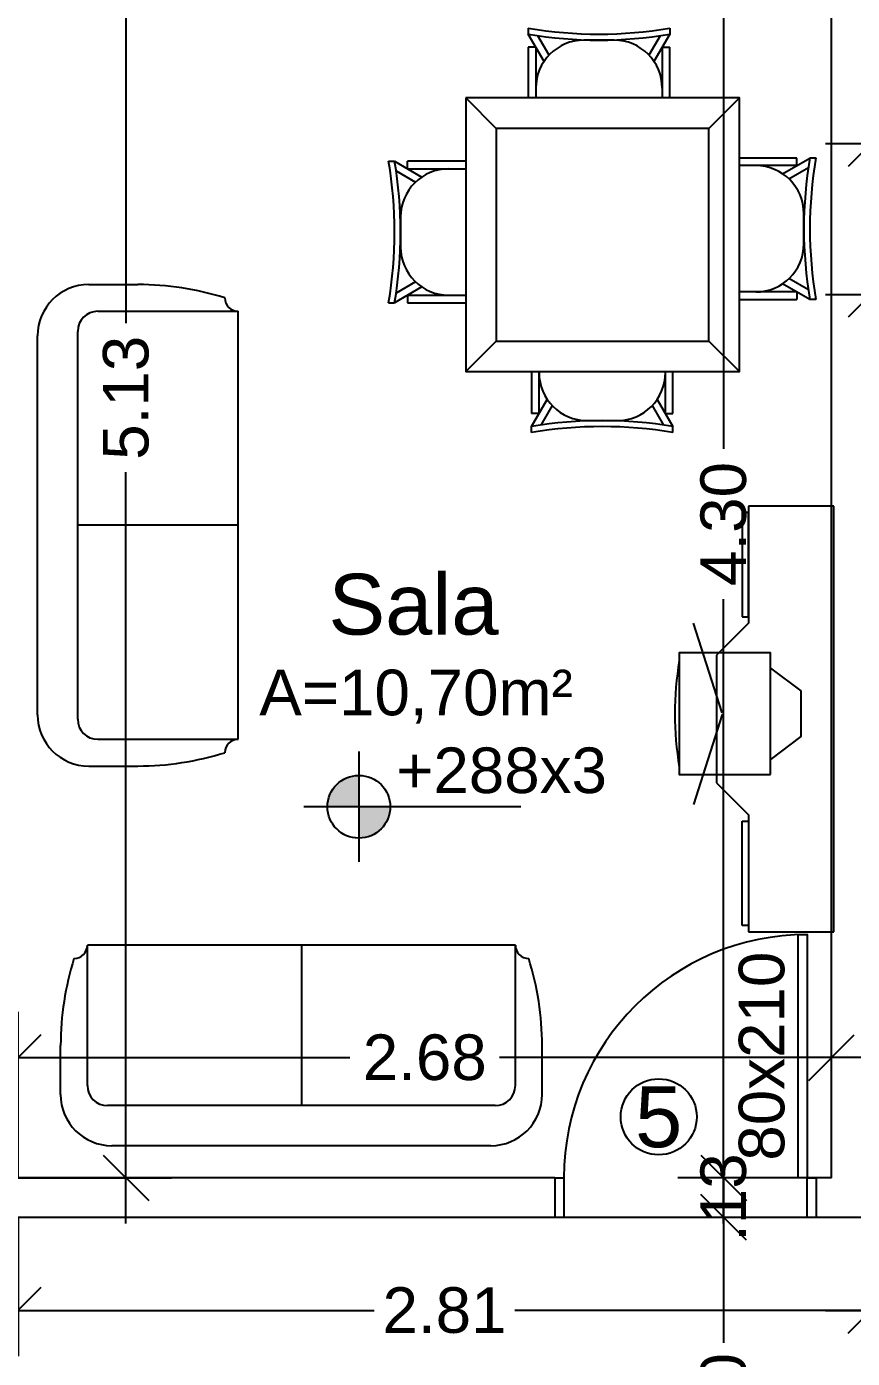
# Model space of a CAD drawing. Extents: x -120 to 1117, y 5 to 675.
# Drawn here: x 44.887 to 47.603, y 78.815 to 83.194 of the extents above; entities that cross this region are included whole.
import ezdxf
from ezdxf.enums import TextEntityAlignment as Align

# ---------------------------------------------------------------- set-up
doc = ezdxf.new("R2010")
doc.units = 0
doc.header["$MEASUREMENT"] = 0
doc.layers.get('0').update_dxf_attribs({"linetype": 'CONTINUOUS'})
doc.layers.get('DEFPOINTS').update_dxf_attribs({"linetype": 'CONTINUOUS'})
for name, color, linetype in [('cota', 1, 'CONTINUOUS'), ('janela-porta', 6, 'CONTINUOUS'), ('moveis', 253, 'CONTINUOUS'), ('nivel', 4, 'CONTINUOUS'), ('parede', 2, 'CONTINUOUS'), ('piso', 4, 'CONTINUOUS'), ('texto', 7, 'CONTINUOUS')]:
    doc.layers.add(name, color=color, linetype=linetype)
doc.styles.add('ROMANS', font='arial.ttf', dxfattribs={"height": 1.5})
doc.styles.get("Standard").update_dxf_attribs({"font": 'arial.ttf'})
doc.dimstyles.new('cotass', dxfattribs={"dimtxt": 0.15, "dimasz": 0.15, "dimexe": 0.15, "dimexo": 0, "dimgap": 0.05, "dimtad": 0, "dimzin": 4, "dimdsep": 46, "dimtxsty": 'Standard', "dimblk": 'OBLIQUE', "dimcen": 0, "dimdle": 0.15, "dimclrd": 256, "dimclrt": 4, "dimadec": 0, "dimazin": 1, "dimtfac": 1, "dimtix": 1, "dimtofl": 0, "dimtmove": 0, "dimatfit": 3, "dimldrblk": 'OPEN30', "dimfxl": 0, "dimtolj": 1, "dimtzin": 0, "dimlwd": -1, "dimarcsym": 0})

# ---------------------------------------------------------------- blocks, each defined once
blk = doc.blocks.new('_Oblique')
at = {"color": 0, "linetype": 'ByBlock', "lineweight": -2}
blk.add_line((-0.5, -0.5), (0.5, 0.5), dxfattribs=at)
blk = doc.blocks.new('*D296')
at = {"layer": 'cota', "transparency": 16777216}
for p, q in [((47.1792, 83.8585), (47.1792, 81.8061)), ((47.1792, 79.2585), (47.1792, 81.311))]:
    blk.add_line(p, q, dxfattribs=at)
at = {"layer": 'cota', "color": 0, "lineweight": -2, "transparency": 16777216}
for p, q in [((47.5342, 83.7085), (47.0292, 83.7085)), ((47.5342, 79.4085), (47.0292, 79.4085))]:
    blk.add_line(p, q, dxfattribs=at)
at = {"layer": 'DEFPOINTS', "color": 0, "transparency": 16777216}
for p in [(47.5342, 83.7085), (47.1792, 79.4085), (47.5342, 79.4085)]:
    blk.add_point(p, dxfattribs=at)
at = {"layer": 'cota', "transparency": 16777216, "xscale": 0.15, "yscale": 0.15, "zscale": 0.15}
for p, rotation in [((47.1792, 83.7085), 90), ((47.1792, 79.4085), 270)]:
    blk.add_blockref('_Oblique', p, dxfattribs=dict(at, rotation=rotation))
at = {"layer": 'cota', "color": 4, "transparency": 16777216, "insert": (47.1792, 81.5585), "char_height": 0.15, "attachment_point": 5, "rotation": 90}
blk.add_mtext('\\A1;4.30', dxfattribs=at)
blk = doc.blocks.new('_Open30')
at = {"color": 0, "linetype": 'ByBlock', "lineweight": -2}
for p, q in [((-1, 0.268), (0, 0)), ((0, 0), (-1, -0.268)), ((0, 0), (-1, 0))]:
    blk.add_line(p, q, dxfattribs=at)
blk = doc.blocks.new('*D297')
at = {"layer": 'cota', "transparency": 16777216}
for p, q in [((47.1792, 79.4085), (47.1792, 79.5585)), ((47.1792, 79.2785), (47.1792, 79.1285))]:
    blk.add_line(p, q, dxfattribs=at)
at = {"layer": 'cota', "color": 0, "lineweight": -2, "transparency": 16777216}
for p, q in [((47.5342, 79.4085), (47.0292, 79.4085)), ((47.5342, 79.2785), (47.0292, 79.2785))]:
    blk.add_line(p, q, dxfattribs=at)
at = {"layer": 'DEFPOINTS', "color": 0, "transparency": 16777216}
for p in [(47.5342, 79.4085), (47.1792, 79.2785), (47.5342, 79.2785)]:
    blk.add_point(p, dxfattribs=at)
at = {"layer": 'cota', "transparency": 16777216, "xscale": 0.15, "yscale": 0.15, "zscale": 0.15}
for p, rotation in [((47.1792, 79.4085), 270), ((47.1792, 79.2785), 90)]:
    blk.add_blockref('_Oblique', p, dxfattribs=dict(at, rotation=rotation))
at = {"layer": 'cota', "color": 4, "transparency": 16777216, "insert": (47.1792, 79.3435), "char_height": 0.15, "attachment_point": 5, "rotation": 90}
blk.add_mtext('\\A1;.13', dxfattribs=at)
blk = doc.blocks.new('*D298')
at = {"layer": 'cota', "transparency": 16777216}
for p, q in [((47.1792, 79.4285), (47.1792, 78.866)), ((47.1792, 77.8285), (47.1792, 78.391))]:
    blk.add_line(p, q, dxfattribs=at)
at = {"layer": 'cota', "color": 0, "lineweight": -2, "transparency": 16777216}
for p, q in [((47.5342, 79.2785), (47.0292, 79.2785)), ((48.0492, 77.9785), (47.0292, 77.9785))]:
    blk.add_line(p, q, dxfattribs=at)
at = {"layer": 'DEFPOINTS', "color": 0, "transparency": 16777216}
for p in [(47.5342, 79.2785), (47.1792, 77.9785), (48.0492, 77.9785)]:
    blk.add_point(p, dxfattribs=at)
at = {"layer": 'cota', "transparency": 16777216, "xscale": 0.15, "yscale": 0.15, "zscale": 0.15}
for p, rotation in [((47.1792, 79.2785), 90), ((47.1792, 77.9785), 270)]:
    blk.add_blockref('_Oblique', p, dxfattribs=dict(at, rotation=rotation))
at = {"layer": 'cota', "color": 4, "transparency": 16777216, "insert": (47.1792, 78.6285), "char_height": 0.15, "attachment_point": 5, "rotation": 90}
blk.add_mtext('\\A1;1.30', dxfattribs=at)
blk = doc.blocks.new('*D465')
at = {"layer": 'cota', "color": 0, "lineweight": -2, "transparency": 16777216}
for p, q in [((47.6642, 82.0585), (47.6642, 82.4635)), ((49.1642, 82.0585), (49.1642, 82.4635))]:
    blk.add_line(p, q, dxfattribs=at)
at = {"layer": 'cota', "transparency": 16777216}
for p, q in [((47.5142, 82.3135), (48.1767, 82.3135)), ((49.3142, 82.3135), (48.6517, 82.3135))]:
    blk.add_line(p, q, dxfattribs=at)
at = {"layer": 'DEFPOINTS', "color": 0, "transparency": 16777216}
for p in [(47.6642, 82.3135), (47.6642, 82.0585), (49.1642, 82.0585)]:
    blk.add_point(p, dxfattribs=at)
at = {"layer": 'cota', "transparency": 16777216, "xscale": 0.15, "yscale": 0.15, "zscale": 0.15, "rotation": 180}
blk.add_blockref('_Oblique', (47.6642, 82.3135), dxfattribs=at)
at = {"layer": 'cota', "transparency": 16777216, "xscale": 0.15, "yscale": 0.15, "zscale": 0.15}
blk.add_blockref('_Oblique', (49.1642, 82.3135), dxfattribs=at)
at = {"layer": 'cota', "color": 4, "transparency": 16777216, "insert": (48.4142, 82.3135), "char_height": 0.15, "attachment_point": 5}
blk.add_mtext('\\A1;1.50', dxfattribs=at)
blk = doc.blocks.new('*D429')
at = {"layer": 'cota', "color": 0, "lineweight": -2, "transparency": 16777216}
for p, q in [((47.6642, 82.0585), (47.6642, 82.9594)), ((50.7942, 82.0585), (50.7942, 82.9594))]:
    blk.add_line(p, q, dxfattribs=at)
at = {"layer": 'cota', "transparency": 16777216}
for p, q in [((47.5142, 82.8094), (48.9844, 82.8094)), ((50.9442, 82.8094), (49.474, 82.8094))]:
    blk.add_line(p, q, dxfattribs=at)
at = {"layer": 'DEFPOINTS', "color": 0, "transparency": 16777216}
for p in [(47.6642, 82.8094), (47.6642, 82.0585), (50.7942, 82.0585)]:
    blk.add_point(p, dxfattribs=at)
at = {"layer": 'cota', "transparency": 16777216, "xscale": 0.15, "yscale": 0.15, "zscale": 0.15, "rotation": 180}
blk.add_blockref('_Oblique', (47.6642, 82.8094), dxfattribs=at)
at = {"layer": 'cota', "transparency": 16777216, "xscale": 0.15, "yscale": 0.15, "zscale": 0.15}
blk.add_blockref('_Oblique', (50.7942, 82.8094), dxfattribs=at)
at = {"layer": 'cota', "color": 4, "transparency": 16777216, "insert": (49.2292, 82.8094), "char_height": 0.15, "attachment_point": 5}
blk.add_mtext('\\A1;3.13', dxfattribs=at)
blk = doc.blocks.new('*D433')
at = {"layer": 'cota', "color": 0, "lineweight": -2, "transparency": 16777216}
for p, q in [((44.8592, 79.2785), (44.8592, 78.8226)), ((47.6642, 79.2785), (47.6642, 78.8226))]:
    blk.add_line(p, q, dxfattribs=at)
at = {"layer": 'cota', "transparency": 16777216}
for p, q in [((44.7092, 78.9726), (46.0301, 78.9726)), ((47.8142, 78.9726), (46.4933, 78.9726))]:
    blk.add_line(p, q, dxfattribs=at)
at = {"layer": 'DEFPOINTS', "color": 0, "transparency": 16777216}
for p in [(44.8592, 79.2785), (47.6642, 79.2785), (47.6642, 78.9726)]:
    blk.add_point(p, dxfattribs=at)
at = {"layer": 'cota', "transparency": 16777216, "xscale": 0.15, "yscale": 0.15, "zscale": 0.15, "rotation": 180}
blk.add_blockref('_Oblique', (44.8592, 78.9726), dxfattribs=at)
at = {"layer": 'cota', "transparency": 16777216, "xscale": 0.15, "yscale": 0.15, "zscale": 0.15}
blk.add_blockref('_Oblique', (47.6642, 78.9726), dxfattribs=at)
at = {"layer": 'cota', "color": 4, "transparency": 16777216, "insert": (46.2617, 78.9726), "char_height": 0.15, "attachment_point": 5}
blk.add_mtext('\\A1;2.81', dxfattribs=at)
blk = doc.blocks.new('*D434')
at = {"layer": 'cota', "color": 0, "lineweight": -2, "transparency": 16777216}
for p, q in [((47.6642, 79.2785), (47.6642, 78.8226)), ((50.7942, 79.2785), (50.7942, 78.8226))]:
    blk.add_line(p, q, dxfattribs=at)
at = {"layer": 'cota', "transparency": 16777216}
for p, q in [((47.5142, 78.9726), (48.9844, 78.9726)), ((50.9442, 78.9726), (49.474, 78.9726))]:
    blk.add_line(p, q, dxfattribs=at)
at = {"layer": 'DEFPOINTS', "color": 0, "transparency": 16777216}
for p in [(47.6642, 79.2785), (50.7942, 79.2785), (50.7942, 78.9726)]:
    blk.add_point(p, dxfattribs=at)
at = {"layer": 'cota', "transparency": 16777216, "xscale": 0.15, "yscale": 0.15, "zscale": 0.15, "rotation": 180}
blk.add_blockref('_Oblique', (47.6642, 78.9726), dxfattribs=at)
at = {"layer": 'cota', "transparency": 16777216, "xscale": 0.15, "yscale": 0.15, "zscale": 0.15}
blk.add_blockref('_Oblique', (50.7942, 78.9726), dxfattribs=at)
at = {"layer": 'cota', "color": 4, "transparency": 16777216, "insert": (49.2292, 78.9726), "char_height": 0.15, "attachment_point": 5}
blk.add_mtext('\\A1;3.13', dxfattribs=at)
blk = doc.blocks.new('*D405')
at = {"layer": 'cota', "transparency": 16777216}
for p, q in [((45.2142, 84.6885), (45.2142, 82.2184)), ((45.2142, 79.2585), (45.2142, 81.7287))]:
    blk.add_line(p, q, dxfattribs=at)
at = {"layer": 'cota', "color": 0, "lineweight": -2, "transparency": 16777216}
for p, q in [((44.8592, 84.5385), (45.3642, 84.5385)), ((44.8592, 79.4085), (45.3642, 79.4085))]:
    blk.add_line(p, q, dxfattribs=at)
at = {"layer": 'DEFPOINTS', "color": 0, "transparency": 16777216}
for p in [(44.8592, 84.5385), (44.8592, 79.4085), (45.2142, 79.4085)]:
    blk.add_point(p, dxfattribs=at)
at = {"layer": 'cota', "transparency": 16777216, "xscale": 0.15, "yscale": 0.15, "zscale": 0.15}
for p, rotation in [((45.2142, 84.5385), 90), ((45.2142, 79.4085), 270)]:
    blk.add_blockref('_Oblique', p, dxfattribs=dict(at, rotation=rotation))
at = {"layer": 'cota', "color": 4, "transparency": 16777216, "insert": (45.2142, 81.9735), "char_height": 0.15, "attachment_point": 5, "rotation": 90}
blk.add_mtext('\\A1;5.13', dxfattribs=at)
blk = doc.blocks.new('*D372')
at = {"layer": 'cota', "color": 0, "lineweight": -2, "transparency": 16777216}
for p, q in [((44.8592, 79.4085), (44.8592, 79.954)), ((47.5342, 79.4085), (47.5342, 79.954))]:
    blk.add_line(p, q, dxfattribs=at)
at = {"layer": 'cota', "transparency": 16777216}
for p, q in [((44.7092, 79.804), (45.9504, 79.804)), ((47.6842, 79.804), (46.4429, 79.804))]:
    blk.add_line(p, q, dxfattribs=at)
at = {"layer": 'DEFPOINTS', "color": 0, "transparency": 16777216}
for p in [(47.5342, 79.804), (44.8592, 79.4085), (47.5342, 79.4085)]:
    blk.add_point(p, dxfattribs=at)
at = {"layer": 'cota', "transparency": 16777216, "xscale": 0.15, "yscale": 0.15, "zscale": 0.15, "rotation": 180}
blk.add_blockref('_Oblique', (44.8592, 79.804), dxfattribs=at)
at = {"layer": 'cota', "transparency": 16777216, "xscale": 0.15, "yscale": 0.15, "zscale": 0.15}
blk.add_blockref('_Oblique', (47.5342, 79.804), dxfattribs=at)
at = {"layer": 'cota', "color": 4, "transparency": 16777216, "insert": (46.1967, 79.804), "char_height": 0.15, "attachment_point": 5}
blk.add_mtext('\\A1;2.68', dxfattribs=at)
blk = doc.blocks.new('NIVEL')
at = {"layer": 'nivel'}
h = blk.add_hatch(color=256, dxfattribs=at)
h.paths.add_polyline_path([(0, 0.1375, 0.414214), (-0.1375, 0), (0, 0)])
h.paths.add_polyline_path([(0, 0), (0, -0.1375, 0.414214), (0.1375, 0)])
for p, q in [((0, 0.2417), (0, -0.2417)), ((0.7095, 0), (-0.2418, 0))]:
    blk.add_line(p, q, dxfattribs=at)
blk.add_circle((0, 0), 0.1375, dxfattribs=at)

msp = doc.modelspace()

# ---------------------------------------------------------------- linework, layer by layer
at = {"layer": 'cota', "color": 6}
msp.add_circle((46.966, 79.6091), 0.125, dxfattribs=at)
at = {"layer": 'janela-porta', "color": 6, "linetype": 'Continuous'}
msp.add_lwpolyline([(47.4542, 79.4085), (47.4242, 79.4085), (47.4242, 80.2085), (47.4542, 80.2085), (47.4542, 79.4085)], close=True, dxfattribs=at)
for points in [[(46.6242, 79.4085), (46.6542, 79.4085), (46.6542, 79.2785), (46.6242, 79.2785)], [(47.4842, 79.2785), (47.4542, 79.2785), (47.4542, 79.4085), (47.4842, 79.4085)]]:
    msp.add_lwpolyline(points, dxfattribs=at)
msp.add_arc((47.4542, 79.4085), 0.8, 90, 180, dxfattribs=at)
at = {"layer": 'moveis'}
for p, q in [((46.5371, 83.1891), (46.5371, 83.1693)), ((46.5889, 83.0796), (46.5371, 83.1693)), ((46.6055, 83.1003), (46.5686, 83.1642)), ((46.9707, 83.1642), (46.9338, 83.1003)), ((47.0022, 83.1693), (46.9505, 83.0796)), ((47.0022, 83.1891), (47.0022, 83.1693)), ((46.5371, 83.1264), (46.5371, 82.9594)), ((46.5619, 83.1264), (46.5371, 83.1264)), ((46.5619, 83.1264), (46.5619, 82.9594)), ((46.8192, 83.1496), (46.7202, 83.1496)), ((46.9775, 83.1264), (46.9775, 82.9594)), ((46.9775, 83.1264), (47.0022, 83.1264)), ((47.0022, 82.9594), (47.0022, 83.1264)), ((46.3314, 82.9594), (46.4314, 82.8594)), ((47.1314, 82.8594), (47.2314, 82.9594)), ((46.0777, 82.7512), (46.0976, 82.7512)), ((46.0976, 82.7512), (46.1872, 82.6994)), ((46.1026, 82.7197), (46.1665, 82.6828)), ((46.3314, 82.7512), (46.1404, 82.7512)), ((46.1404, 82.7264), (46.1404, 82.7512)), ((46.1404, 82.7264), (46.3314, 82.7264)), ((47.4204, 82.7619), (47.2314, 82.7619)), ((47.4204, 82.7372), (47.2314, 82.7372)), ((47.3736, 82.7102), (47.4632, 82.7619)), ((47.3943, 82.6935), (47.4582, 82.7304)), ((47.4204, 82.7372), (47.4204, 82.7619)), ((47.4831, 82.7619), (47.4632, 82.7619)), ((46.1173, 82.5681), (46.1173, 82.4691)), ((47.4435, 82.4798), (47.4435, 82.5788)), ((45.0922, 82.3459), (45.2534, 82.3459)), ((46.1872, 82.3378), (46.0976, 82.2861)), ((46.1665, 82.3545), (46.1026, 82.3176)), ((47.4632, 82.2968), (47.3736, 82.3485)), ((47.4582, 82.3283), (47.3943, 82.3652)), ((46.0777, 82.2861), (46.0976, 82.2861)), ((46.1404, 82.3108), (46.3314, 82.3108)), ((46.1404, 82.3108), (46.1404, 82.2861)), ((46.1404, 82.2861), (46.3314, 82.2861)), ((47.4204, 82.3215), (47.2314, 82.3215)), ((47.2314, 82.2968), (47.4204, 82.2968)), ((47.4204, 82.3215), (47.4204, 82.2968)), ((47.4831, 82.2968), (47.4632, 82.2968)), ((45.1215, 82.2579), (45.5833, 82.2579)), ((45.5833, 80.8505), (45.5833, 82.2579)), ((44.9236, 80.9311), (44.9236, 82.1772)), ((45.0555, 80.9165), (45.0555, 82.1919)), ((46.4314, 82.1594), (46.3314, 82.0594)), ((47.1314, 82.1594), (47.2314, 82.0594)), ((46.5478, 82.0594), (46.5478, 81.9216)), ((46.5726, 81.9216), (46.5726, 82.0594)), ((46.9882, 81.9216), (46.9882, 82.0594)), ((47.013, 81.9216), (47.013, 82.0594)), ((46.5478, 81.8787), (46.5996, 81.9683)), ((46.5793, 81.8838), (46.6163, 81.9477)), ((46.9446, 81.9477), (46.9815, 81.8838)), ((46.9612, 81.9683), (47.013, 81.8787)), ((46.5726, 81.9216), (46.5478, 81.9216)), ((46.7309, 81.8984), (46.8299, 81.8984)), ((46.9882, 81.9216), (47.013, 81.9216)), ((46.5478, 81.8588), (46.5478, 81.8787)), ((47.013, 81.8588), (47.013, 81.8787)), ((47.2616, 81.5962), (47.2406, 81.5962)), ((47.2406, 81.5962), (47.2406, 81.2531)), ((47.2616, 81.6171), (47.2616, 81.2322)), ((47.5415, 81.6171), (47.2616, 81.6171)), ((47.2616, 81.2531), (47.2616, 81.5962)), ((47.5415, 80.2171), (47.5415, 81.6171)), ((45.5833, 81.5542), (45.0555, 81.5542)), ((47.1746, 80.9372), (47.0802, 81.2323)), ((47.2616, 81.2322), (47.1565, 81.1271)), ((47.2406, 81.2531), (47.2616, 81.2531)), ((47.1565, 81.1271), (47.1565, 80.7072)), ((47.1746, 80.9317), (47.0802, 80.6365)), ((45.1215, 80.8505), (45.5833, 80.8505)), ((45.0922, 80.7625), (45.2534, 80.7625)), ((47.1565, 80.7072), (47.2616, 80.6021)), ((47.2406, 80.2381), (47.2406, 80.5812)), ((47.2406, 80.5812), (47.2616, 80.5812)), ((47.2616, 80.6021), (47.2616, 80.2171)), ((47.2616, 80.5812), (47.2616, 80.2381)), ((47.2616, 80.2381), (47.2406, 80.2381)), ((47.2616, 80.2171), (47.5415, 80.2171)), ((45.0872, 79.7121), (45.0872, 80.1739)), ((46.4946, 80.1739), (45.0872, 80.1739)), ((45.7909, 80.1739), (45.7909, 79.6461)), ((46.4946, 79.7121), (46.4946, 80.1739)), ((44.9992, 79.6828), (44.9992, 79.844)), ((46.5826, 79.6828), (46.5826, 79.844)), ((46.4286, 79.6461), (45.1532, 79.6461)), ((46.414, 79.5142), (45.1679, 79.5142))]:
    msp.add_line(p, q, dxfattribs=at)
for points in [[(46.3314, 82.9594), (46.3314, 82.0594), (47.2314, 82.0594), (47.2314, 82.9594), (46.3314, 82.9594)], [(46.4314, 82.8594), (46.4314, 82.1594), (47.1314, 82.1594), (47.1314, 82.8594), (46.4314, 82.8594)], [(47.3337, 80.7344), (47.3337, 81.1344), (47.0337, 81.1344), (47.0337, 80.7344), (47.3337, 80.7344)]]:
    msp.add_lwpolyline(points, close=True, dxfattribs=at)
msp.add_lwpolyline([(47.3337, 81.0844), (47.4337, 81.0094), (47.4337, 80.8594), (47.3337, 80.7844)], dxfattribs=at)
for centre, radius, start, end in [((46.7697, 84.5455), 1.3762, 260.271, 279.729), ((46.7697, 84.5257), 1.3762, 260.271, 279.729), ((46.7202, 82.9912), 0.1583, 90, 180), ((46.8192, 82.9912), 0.1583, 0, 90), ((44.7214, 82.5186), 1.3762, 350.271, 9.729), ((44.7412, 82.5186), 1.3762, 350.271, 9.729), ((46.2757, 82.5681), 0.1583, 90, 180), ((47.2851, 82.5788), 0.1583, 0, 90), ((48.8197, 82.5294), 1.3762, 170.271, 189.729), ((48.8394, 82.5294), 1.3762, 170.271, 189.729), ((46.2757, 82.4692), 0.1583, 180, 270), ((47.2851, 82.4799), 0.1583, 270, 0), ((45.0922, 82.1772), 0.1686, 90, 180), ((45.2505, 81.3757), 0.9702, 72.6816, 89.8278), ((45.5833, 82.3019), 0.044, 180, 269.9969), ((45.1215, 82.1919), 0.066, 90, 180), ((46.7309, 82.0568), 0.1583, 180, 270), ((46.8299, 82.0568), 0.1583, 270, 0), ((46.7804, 80.5223), 1.3762, 80.271, 99.729), ((46.7804, 80.5025), 1.3762, 80.271, 99.729), ((48.0665, 80.9344), 1.0475, 170.3828, 189.6172), ((45.0922, 80.9311), 0.1686, 180, 270), ((45.1215, 80.9164), 0.066, 180, 270), ((45.5833, 80.8065), 0.044, 90.003, 180), ((45.2505, 81.7327), 0.9702, 270.1723, 287.3184), ((45.0432, 80.1739), 0.044, 270, 359.997), ((46.5386, 80.1739), 0.044, 180.003, 270), ((45.9694, 79.8411), 0.9702, 162.6817, 179.8277), ((45.6124, 79.8411), 0.9702, 0.1723, 17.3184), ((45.1531, 79.7121), 0.066, 180, 270), ((46.4286, 79.7121), 0.066, 270, 0), ((45.1678, 79.6828), 0.1686, 180, 270), ((46.4139, 79.6828), 0.1686, 270, 0)]:
    msp.add_arc(centre, radius, start, end, dxfattribs=at)
at = {"layer": 'parede'}
for p, q in [((47.5342, 79.4085), (47.5342, 83.7085)), ((46.6242, 79.4085), (44.8592, 79.4085)), ((46.6242, 79.4085), (46.6242, 79.2785)), ((47.5342, 79.4085), (47.4842, 79.4085)), ((47.4842, 79.4085), (47.4842, 79.2785)), ((46.6242, 79.2785), (44.8592, 79.2785)), ((47.6642, 79.2785), (47.4842, 79.2785))]:
    msp.add_line(p, q, dxfattribs=at)
at = {"layer": 'piso'}
msp.add_line((47.4842, 79.2785), (46.6242, 79.2785), dxfattribs=at)

# ---------------------------------------------------------------- block references
at = {"layer": 'nivel', "xscale": 0.75, "yscale": 0.75, "zscale": 0.75}
msp.add_blockref('NIVEL', (45.98, 80.6286), dxfattribs=at)

# ---------------------------------------------------------------- texts
at = {"layer": 'texto'}
for s, height, p in [('Sala', 0.2, (46.1597, 81.1347)), ('A=10,70m²', 0.15, (46.168, 80.8845)), ('+288x3', 0.15, (46.4493, 80.6286))]:
    msp.add_text(s, height=height, dxfattribs=at).set_placement(p, align=Align.BOTTOM_CENTER)
msp.add_text('80x210', height=0.15, rotation=90, dxfattribs=at).set_placement((47.4242, 79.8085), align=Align.BOTTOM_CENTER)
at = {"layer": 'texto', "style": 'ROMANS'}
msp.add_text('5', height=0.2, dxfattribs=at).set_placement((46.966, 79.6091), align=Align.MIDDLE_CENTER)

# ---------------------------------------------------------------- dimensions: what is measured, and where the dimension line sits
at = {"layer": 'cota'}
dim = msp.add_linear_dim(base=(45.2142, 79.4085), p1=(44.8592, 84.5385), p2=(44.8592, 79.4085), angle=90, dimstyle='cotass', dxfattribs=at)
dim.commit()
dim.dimension.update_dxf_attribs({"geometry": '*D405', "text_midpoint": (45.2142, 81.9735)})
for base, p1, p2, picture, middle in [((47.1792, 79.4085), (47.5342, 83.7085), (47.5342, 79.4085), '*D296', (47.1792, 81.5585)), ((47.1792, 79.2785), (47.5342, 79.4085), (47.5342, 79.2785), '*D297', (47.1792, 79.3435)), ((47.1792, 77.9785), (47.5342, 79.2785), (48.0492, 77.9785), '*D298', (47.1792, 78.6285))]:
    dim = msp.add_linear_dim(base=base, p1=p1, p2=p2, angle=90, dimstyle='cotass', override={"dimtmove": 1}, dxfattribs=at)
    dim.commit()
    dim.dimension.update_dxf_attribs({"geometry": picture, "text_midpoint": middle})
for base, p1, p2, picture, middle in [((47.6642, 82.8094), (50.7942, 82.0585), (47.6642, 82.0585), '*D429', (49.2292, 82.8094)), ((47.6642, 82.3135), (49.1642, 82.0585), (47.6642, 82.0585), '*D465', (48.4142, 82.3135)), ((47.53422, 79.80401), (44.85917, 79.40854), (47.53422, 79.40854), '*D372', (46.1967, 79.80401)), ((47.6642, 78.97258), (44.85917, 79.27854), (47.6642, 79.27854), '*D433', (46.26169, 78.97258)), ((50.7942, 78.9726), (47.6642, 79.2785), (50.7942, 79.2785), '*D434', (49.2292, 78.9726))]:
    dim = msp.add_linear_dim(base=base, p1=p1, p2=p2, dimstyle='cotass', dxfattribs=at)
    dim.commit()
    dim.dimension.update_dxf_attribs({"geometry": picture, "text_midpoint": middle})

doc.saveas('drawing.dxf')
